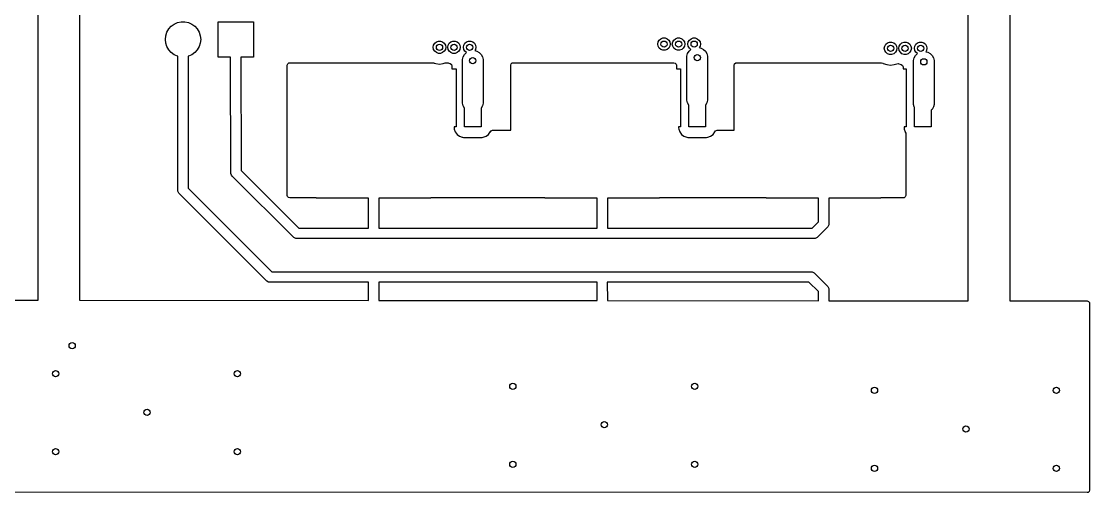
# Model space of a CAD drawing. Extents: x 40 to 339, y -158 to -43.
# Drawn here: x 288 to 339.3, y -157.7 to -135 of the extents above; entities that cross this region are included whole.
import ezdxf

# ---------------------------------------------------------------- set-up
doc = ezdxf.new("R2010")
doc.units = 0
doc.layers.add('BLACK', color=7, linetype='CONTINUOUS')

msp = doc.modelspace()

# ---------------------------------------------------------------- linework, layer by layer
at = {"layer": 'BLACK', "linetype": 'CONTINUOUS'}
for p, q in [((290.752517, -108.92179), (290.757174, -148.420182)), ((335.501202, -108.92179), (335.505471, -148.44764)), ((288.761977, -148.418958), (288.757332, -109.019807)), ((333.510276, -148.446415), (333.506017, -109.019807)), ((295.163571, -135.246384), (295.307332, -135.141935)), ((295.307332, -135.141935), (295.469668, -135.069659)), ((295.469668, -135.069659), (295.643483, -135.032713)), ((295.643483, -135.032713), (295.821181, -135.032713)), ((295.821181, -135.032713), (295.994996, -135.069659)), ((295.994996, -135.069659), (296.157332, -135.141935)), ((296.157332, -135.141935), (296.301093, -135.246384)), ((297.422332, -136.728057), (297.422332, -135.028057)), ((297.422332, -135.028057), (299.122332, -135.028057)), ((299.122332, -135.028057), (299.122332, -136.728057)), ((294.900907, -135.701332), (294.955818, -135.532331)), ((294.955818, -135.532331), (295.044668, -135.37844)), ((295.044668, -135.37844), (295.163571, -135.246384)), ((296.301093, -135.246384), (296.419996, -135.37844)), ((296.419996, -135.37844), (296.508846, -135.532331)), ((296.508846, -135.532331), (296.563757, -135.701332)), ((294.882332, -135.878057), (294.900907, -135.701332)), ((294.900907, -136.054782), (294.882332, -135.878057)), ((294.955818, -136.223783), (294.900907, -136.054782)), ((296.563757, -136.054782), (296.508846, -136.223783)), ((296.563757, -135.701332), (296.582332, -135.878057)), ((296.582332, -135.878057), (296.563757, -136.054782)), ((307.772332, -136.256807), (307.790424, -136.154201)), ((307.790424, -136.154201), (307.842519, -136.063971)), ((307.842519, -136.063971), (307.922332, -135.996999)), ((307.922332, -135.996999), (308.020238, -135.961365)), ((308.020238, -135.961365), (308.124426, -135.961365)), ((308.124426, -135.961365), (308.222332, -135.996999)), ((308.222332, -135.996999), (308.302145, -136.063971)), ((308.302145, -136.063971), (308.35424, -136.154201)), ((308.35424, -136.154201), (308.372332, -136.256807)), ((308.472332, -136.256807), (308.490424, -136.154201)), ((308.490424, -136.154201), (308.542519, -136.063971)), ((308.542519, -136.063971), (308.622332, -135.996999)), ((308.622332, -135.996999), (308.720238, -135.961365)), ((308.720238, -135.961365), (308.824426, -135.961365)), ((308.824426, -135.961365), (308.922332, -135.996999)), ((308.922332, -135.996999), (309.002145, -136.063971)), ((309.002145, -136.063971), (309.05424, -136.154201)), ((309.05424, -136.154201), (309.072332, -136.256807)), ((309.222332, -136.256807), (309.240424, -136.154201)), ((309.240424, -136.154201), (309.292519, -136.063971)), ((309.292519, -136.063971), (309.372332, -135.996999)), ((309.372332, -135.996999), (309.470238, -135.961365)), ((309.470238, -135.961365), (309.574426, -135.961365)), ((309.574426, -135.961365), (309.672332, -135.996999)), ((309.672332, -135.996999), (309.752145, -136.063971)), ((309.752145, -136.063971), (309.80424, -136.154201)), ((309.80424, -136.154201), (309.822332, -136.256807)), ((318.572332, -136.106807), (318.590424, -136.004201)), ((318.590424, -136.209413), (318.572332, -136.106807)), ((318.590424, -136.004201), (318.642519, -135.913971)), ((318.642519, -135.913971), (318.722332, -135.846999)), ((318.722332, -135.846999), (318.820238, -135.811365)), ((318.820238, -135.811365), (318.924426, -135.811365)), ((318.924426, -135.811365), (319.022332, -135.846999)), ((319.022332, -135.846999), (319.102145, -135.913971)), ((319.102145, -135.913971), (319.15424, -136.004201)), ((319.15424, -136.004201), (319.172332, -136.106807)), ((319.172332, -136.106807), (319.15424, -136.209413)), ((319.272332, -136.106807), (319.290424, -136.004201)), ((319.290424, -136.209413), (319.272332, -136.106807)), ((319.290424, -136.004201), (319.342519, -135.913971)), ((319.342519, -135.913971), (319.422332, -135.846999)), ((319.422332, -135.846999), (319.520238, -135.811365)), ((319.520238, -135.811365), (319.624426, -135.811365)), ((319.624426, -135.811365), (319.722332, -135.846999)), ((319.722332, -135.846999), (319.802145, -135.913971)), ((319.802145, -135.913971), (319.85424, -136.004201)), ((319.85424, -136.004201), (319.872332, -136.106807)), ((319.872332, -136.106807), (319.85424, -136.209413)), ((320.022332, -136.106807), (320.040424, -136.004201)), ((320.040424, -136.209413), (320.022332, -136.106807)), ((320.040424, -136.004201), (320.092519, -135.913971)), ((320.092519, -135.913971), (320.172332, -135.846999)), ((320.172332, -135.846999), (320.270238, -135.811365)), ((320.270238, -135.811365), (320.374426, -135.811365)), ((320.374426, -135.811365), (320.472332, -135.846999)), ((320.472332, -135.846999), (320.552145, -135.913971)), ((320.552145, -135.913971), (320.60424, -136.004201)), ((320.60424, -136.004201), (320.622332, -136.106807)), ((320.622332, -136.106807), (320.60424, -136.209413)), ((329.490424, -136.204201), (329.542519, -136.113971)), ((329.542519, -136.113971), (329.622332, -136.046999)), ((329.622332, -136.046999), (329.720238, -136.011365)), ((329.720238, -136.011365), (329.824426, -136.011365)), ((329.824426, -136.011365), (329.922332, -136.046999)), ((329.922332, -136.046999), (330.002145, -136.113971)), ((330.002145, -136.113971), (330.05424, -136.204201)), ((330.190424, -136.204201), (330.242519, -136.113971)), ((330.242519, -136.113971), (330.322332, -136.046999)), ((330.322332, -136.046999), (330.420238, -136.011365)), ((330.420238, -136.011365), (330.524426, -136.011365)), ((330.524426, -136.011365), (330.622332, -136.046999)), ((330.622332, -136.046999), (330.702145, -136.113971)), ((330.702145, -136.113971), (330.75424, -136.204201)), ((330.940424, -136.204201), (330.992519, -136.113971)), ((330.992519, -136.113971), (331.072332, -136.046999)), ((331.072332, -136.046999), (331.170238, -136.011365)), ((331.170238, -136.011365), (331.274426, -136.011365)), ((331.274426, -136.011365), (331.372332, -136.046999)), ((331.372332, -136.046999), (331.452145, -136.113971)), ((331.452145, -136.113971), (331.50424, -136.204201)), ((295.044668, -136.377674), (294.955818, -136.223783)), ((295.163571, -136.50973), (295.044668, -136.377674)), ((295.307332, -136.614179), (295.163571, -136.50973)), ((295.469668, -136.686455), (295.307332, -136.614179)), ((295.482865, -136.68926), (295.469668, -136.686455)), ((295.487136, -143.181105), (295.482865, -136.68926)), ((295.994996, -136.686455), (295.978094, -136.690047)), ((295.978094, -136.690047), (295.982268, -143.035329)), ((296.157332, -136.614179), (295.994996, -136.686455)), ((296.301093, -136.50973), (296.157332, -136.614179)), ((296.419996, -136.377674), (296.301093, -136.50973)), ((296.508846, -136.223783), (296.419996, -136.377674)), ((307.790424, -136.359413), (307.772332, -136.256807)), ((307.842519, -136.449643), (307.790424, -136.359413)), ((307.922332, -136.516615), (307.842519, -136.449643)), ((308.020238, -136.552249), (307.922332, -136.516615)), ((308.124426, -136.552249), (308.020238, -136.552249)), ((308.222332, -136.516615), (308.124426, -136.552249)), ((308.302145, -136.449643), (308.222332, -136.516615)), ((308.35424, -136.359413), (308.302145, -136.449643)), ((308.372332, -136.256807), (308.35424, -136.359413)), ((308.490424, -136.359413), (308.472332, -136.256807)), ((308.542519, -136.449643), (308.490424, -136.359413)), ((308.622332, -136.516615), (308.542519, -136.449643)), ((308.720238, -136.552249), (308.622332, -136.516615)), ((308.824426, -136.552249), (308.720238, -136.552249)), ((308.922332, -136.516615), (308.824426, -136.552249)), ((309.002145, -136.449643), (308.922332, -136.516615)), ((309.05424, -136.359413), (309.002145, -136.449643)), ((309.072332, -136.256807), (309.05424, -136.359413)), ((309.210392, -136.715465), (309.275655, -136.602426)), ((309.240424, -136.359413), (309.222332, -136.256807)), ((309.292519, -136.449643), (309.240424, -136.359413)), ((309.275655, -136.602426), (309.366423, -136.511657)), ((309.366423, -136.511657), (309.292519, -136.449643)), ((309.80424, -136.359413), (309.769474, -136.419627)), ((309.769474, -136.419627), (309.863674, -136.444867)), ((309.822332, -136.256807), (309.80424, -136.359413)), ((309.863674, -136.444867), (309.976713, -136.51013)), ((309.976713, -136.51013), (310.069009, -136.602426)), ((310.069009, -136.602426), (310.134272, -136.715465)), ((318.642519, -136.299643), (318.590424, -136.209413)), ((318.722332, -136.366615), (318.642519, -136.299643)), ((318.820238, -136.402249), (318.722332, -136.366615)), ((318.924426, -136.402249), (318.820238, -136.402249)), ((319.022332, -136.366615), (318.924426, -136.402249)), ((319.102145, -136.299643), (319.022332, -136.366615)), ((319.15424, -136.209413), (319.102145, -136.299643)), ((319.342519, -136.299643), (319.290424, -136.209413)), ((319.422332, -136.366615), (319.342519, -136.299643)), ((319.520238, -136.402249), (319.422332, -136.366615)), ((319.624426, -136.402249), (319.520238, -136.402249)), ((319.722332, -136.366615), (319.624426, -136.402249)), ((319.802145, -136.299643), (319.722332, -136.366615)), ((319.85424, -136.209413), (319.802145, -136.299643)), ((319.972332, -136.756807), (319.97661, -136.691544)), ((319.97661, -136.691544), (320.010392, -136.565465)), ((320.010392, -136.565465), (320.075655, -136.452426)), ((320.092519, -136.299643), (320.040424, -136.209413)), ((320.075655, -136.452426), (320.166423, -136.361657)), ((320.166423, -136.361657), (320.092519, -136.299643)), ((320.60424, -136.209413), (320.569474, -136.269627)), ((320.569474, -136.269627), (320.663674, -136.294867)), ((320.663674, -136.294867), (320.776713, -136.36013)), ((320.776713, -136.36013), (320.869009, -136.452426)), ((320.869009, -136.452426), (320.934272, -136.565465)), ((320.934272, -136.565465), (320.968054, -136.691544)), ((320.968054, -136.691544), (320.972332, -138.736807)), ((329.472332, -136.306807), (329.490424, -136.204201)), ((329.490424, -136.409413), (329.472332, -136.306807)), ((329.542519, -136.499643), (329.490424, -136.409413)), ((329.622332, -136.566615), (329.542519, -136.499643)), ((329.720238, -136.602249), (329.622332, -136.566615)), ((329.824426, -136.602249), (329.720238, -136.602249)), ((329.922332, -136.566615), (329.824426, -136.602249)), ((330.002145, -136.499643), (329.922332, -136.566615)), ((330.05424, -136.409413), (330.002145, -136.499643)), ((330.05424, -136.204201), (330.072332, -136.306807)), ((330.072332, -136.306807), (330.05424, -136.409413)), ((330.172332, -136.306807), (330.190424, -136.204201)), ((330.190424, -136.409413), (330.172332, -136.306807)), ((330.242519, -136.499643), (330.190424, -136.409413)), ((330.322332, -136.566615), (330.242519, -136.499643)), ((330.420238, -136.602249), (330.322332, -136.566615)), ((330.524426, -136.602249), (330.420238, -136.602249)), ((330.622332, -136.566615), (330.524426, -136.602249)), ((330.702145, -136.499643), (330.622332, -136.566615)), ((330.75424, -136.409413), (330.702145, -136.499643)), ((330.75424, -136.204201), (330.772332, -136.306807)), ((330.772332, -136.306807), (330.75424, -136.409413)), ((330.910392, -136.765465), (330.975655, -136.652426)), ((330.922332, -136.306807), (330.940424, -136.204201)), ((330.940424, -136.409413), (330.922332, -136.306807)), ((330.992519, -136.499643), (330.940424, -136.409413)), ((330.975655, -136.652426), (331.066423, -136.561657)), ((331.066423, -136.561657), (330.992519, -136.499643)), ((331.50424, -136.409413), (331.469474, -136.469627)), ((331.469474, -136.469627), (331.563674, -136.494867)), ((331.50424, -136.204201), (331.522332, -136.306807)), ((331.522332, -136.306807), (331.50424, -136.409413)), ((331.563674, -136.494867), (331.676713, -136.56013)), ((331.676713, -136.56013), (331.769009, -136.652426)), ((331.769009, -136.652426), (331.834272, -136.765465)), ((298.022966, -136.728057), (297.422332, -136.728057)), ((298.027136, -142.321105), (298.022966, -136.728057)), ((299.122332, -136.728057), (298.518198, -136.728057)), ((298.518198, -136.728057), (298.522259, -142.175246)), ((300.75, -137.124), (300.769685, -137.056961)), ((300.75, -143.376), (300.75, -137.124)), ((300.769685, -137.056961), (300.822489, -137.011206)), ((300.822489, -137.011206), (300.874, -137)), ((300.874, -137), (307.751478, -137)), ((307.751478, -137), (307.792432, -137.006958)), ((307.792432, -137.006958), (307.815542, -137.015044)), ((307.815542, -137.015044), (307.893077, -137.042175)), ((307.893077, -137.042175), (307.893083, -137.042175)), ((307.893083, -137.042175), (307.893085, -137.042176)), ((307.893085, -137.042176), (308.072328, -137.062372)), ((308.072328, -137.062372), (308.072332, -137.062372)), ((308.072332, -137.062372), (308.072336, -137.062372)), ((308.072336, -137.062372), (308.251578, -137.042176)), ((308.251577, -137.042176), (308.251587, -137.042175)), ((308.251578, -137.042176), (308.251577, -137.042176)), ((308.251587, -137.042175), (308.340091, -137.011206)), ((308.340091, -137.011206), (308.352232, -137.006958)), ((308.352232, -137.006958), (308.393186, -137)), ((308.393186, -137), (308.451478, -137)), ((308.451478, -137), (308.492432, -137.006958)), ((308.492432, -137.006958), (308.52024, -137.016688)), ((308.52024, -137.016688), (308.588787, -137.040674)), ((308.588787, -137.040674), (308.645562, -137.081394)), ((308.645562, -137.081394), (308.67131, -137.146347)), ((308.67131, -137.146347), (308.671832, -137.157715)), ((308.671832, -137.157715), (308.671832, -137.288057)), ((309.172332, -136.906807), (309.17661, -136.841544)), ((309.17661, -138.95207), (309.172332, -136.906807)), ((309.17661, -136.841544), (309.210392, -136.715465)), ((310.134272, -136.715465), (310.168054, -136.841544)), ((310.168054, -136.841544), (310.172332, -138.886807)), ((311.5, -137.124), (311.519685, -137.056961)), ((311.5, -140.25), (311.5, -137.124)), ((311.519685, -137.056961), (311.572489, -137.011206)), ((311.572489, -137.011206), (311.624, -137)), ((311.624, -137), (319.347832, -137)), ((319.347832, -137), (319.414871, -137.019685)), ((319.414871, -137.019685), (319.460626, -137.072489)), ((319.460626, -137.072489), (319.471832, -137.124)), ((319.471832, -137.124), (319.471832, -137.288057)), ((319.97661, -138.80207), (319.972332, -136.756807)), ((322.25, -137.124), (322.269685, -137.056961)), ((322.25, -140.25), (322.25, -137.124)), ((322.269685, -137.056961), (322.322489, -137.011206)), ((322.322489, -137.011206), (322.374, -137)), ((322.374, -137), (329.33521, -137)), ((329.33521, -137), (329.401183, -137.019007)), ((329.401183, -137.019007), (329.422807, -137.032595)), ((329.422807, -137.032595), (329.593077, -137.092175)), ((329.593077, -137.092175), (329.593082, -137.092176)), ((329.593082, -137.092176), (329.772328, -137.112372)), ((329.772328, -137.112372), (329.772332, -137.112372)), ((329.772332, -137.112372), (329.772336, -137.112372)), ((329.772336, -137.112372), (329.951581, -137.092176)), ((329.951581, -137.092176), (329.951583, -137.092175)), ((329.951583, -137.092175), (329.951587, -137.092175)), ((329.951587, -137.092175), (329.95159, -137.092173)), ((329.95159, -137.092173), (329.951594, -137.092173)), ((329.951594, -137.092173), (330.081377, -137.04676)), ((330.081377, -137.04676), (330.151156, -137.043198)), ((330.151156, -137.043198), (330.163283, -137.046758)), ((330.163283, -137.046758), (330.288787, -137.090674)), ((330.288787, -137.090674), (330.345562, -137.131395)), ((330.345562, -137.131395), (330.37131, -137.196348)), ((330.37131, -137.196348), (330.371832, -137.207715)), ((330.371832, -137.207715), (330.371832, -137.288057)), ((330.872332, -136.956807), (330.87661, -136.891544)), ((330.87661, -139.00207), (330.872332, -136.956807)), ((330.87661, -136.891544), (330.910392, -136.765465)), ((331.834272, -136.765465), (331.868054, -136.891544)), ((331.868054, -136.891544), (331.872332, -138.936807)), ((308.671832, -137.288057), (308.872332, -137.288057)), ((308.872332, -137.288057), (308.872332, -138.088057)), ((319.471832, -137.288057), (319.672332, -137.288057)), ((319.672332, -137.288057), (319.672332, -138.088057)), ((330.371832, -137.288057), (330.522332, -137.288057)), ((330.522332, -137.288057), (330.522332, -138.088057)), ((308.872332, -138.088057), (308.872332, -140.088057)), ((319.672332, -138.088057), (319.672332, -140.088057)), ((330.522332, -138.088057), (330.522332, -140.088057)), ((320.972332, -138.736807), (320.968054, -138.80207)), ((309.210392, -139.078149), (309.17661, -138.95207)), ((309.272332, -139.185432), (309.210392, -139.078149)), ((309.272332, -140.088057), (309.272332, -139.185432)), ((310.134272, -139.078149), (310.072332, -139.185432)), ((310.072332, -139.185432), (310.072332, -140.088057)), ((310.168054, -138.95207), (310.134272, -139.078149)), ((310.172332, -138.886807), (310.168054, -138.95207)), ((320.010392, -138.928149), (319.97661, -138.80207)), ((320.072332, -139.035432), (320.010392, -138.928149)), ((320.072332, -140.088057), (320.072332, -139.035432)), ((320.934272, -138.928149), (320.872332, -139.035432)), ((320.872332, -139.035432), (320.872332, -140.088057)), ((320.968054, -138.80207), (320.934272, -138.928149)), ((330.910392, -139.128149), (330.87661, -139.00207)), ((330.922332, -139.148829), (330.910392, -139.128149)), ((330.922332, -140.088057), (330.922332, -139.148829)), ((331.769009, -139.241188), (331.722332, -139.287865)), ((331.834272, -139.128149), (331.769009, -139.241188)), ((331.868054, -139.00207), (331.834272, -139.128149)), ((331.872332, -138.936807), (331.868054, -139.00207)), ((331.722332, -139.287865), (331.722332, -140.088057)), ((308.872332, -140.088057), (308.771832, -140.088057)), ((308.771832, -140.088057), (308.771832, -140.135927)), ((308.771832, -140.135927), (308.771833, -140.135933)), ((308.771833, -140.135933), (308.77824, -140.19554)), ((308.77824, -140.19554), (308.828534, -140.330385)), ((310.072332, -140.088057), (309.272332, -140.088057)), ((310.521569, -140.323259), (310.55789, -140.274736)), ((310.55789, -140.274736), (310.623353, -140.250316)), ((310.623353, -140.250316), (310.632205, -140.25)), ((310.632205, -140.25), (311.5, -140.25)), ((319.672332, -140.088057), (319.571832, -140.088057)), ((319.571832, -140.088057), (319.571832, -140.135927)), ((319.571832, -140.135927), (319.571833, -140.135933)), ((319.571833, -140.135933), (319.57824, -140.19554)), ((319.57824, -140.19554), (319.628534, -140.330385)), ((320.872332, -140.088057), (320.072332, -140.088057)), ((321.321569, -140.323259), (321.35789, -140.274736)), ((321.35789, -140.274736), (321.423353, -140.250316)), ((321.423353, -140.250316), (321.432205, -140.25)), ((321.432205, -140.25), (322.25, -140.25)), ((330.522332, -140.088057), (330.421832, -140.088057)), ((330.421832, -140.088057), (330.421832, -140.135927)), ((330.421832, -140.135927), (330.421833, -140.135933)), ((330.421833, -140.135933), (330.42824, -140.19554)), ((330.42824, -140.19554), (330.478534, -140.330385)), ((331.722332, -140.088057), (330.922332, -140.088057)), ((308.828534, -140.330385), (308.828538, -140.330392)), ((308.828538, -140.330392), (308.914784, -140.445601)), ((308.914784, -140.445601), (308.914787, -140.445604)), ((308.914787, -140.445604), (309.029996, -140.53185)), ((309.029996, -140.53185), (309.030003, -140.531854)), ((309.030003, -140.531854), (309.164849, -140.582148)), ((309.164849, -140.582148), (309.164848, -140.582148)), ((309.164848, -140.582148), (309.171776, -140.582892)), ((309.171776, -140.582892), (309.224459, -140.588557)), ((309.224459, -140.588557), (310.120204, -140.588556)), ((310.120204, -140.588556), (310.179815, -140.582148)), ((310.179815, -140.582148), (310.314663, -140.531853)), ((310.314663, -140.531853), (310.429878, -140.445603)), ((310.429878, -140.445603), (310.516128, -140.330388)), ((310.516128, -140.330385), (310.520376, -140.322608)), ((310.516128, -140.330388), (310.516128, -140.330385)), ((310.520376, -140.322608), (310.521569, -140.323259)), ((319.628534, -140.330385), (319.628538, -140.330392)), ((319.628538, -140.330392), (319.714784, -140.445601)), ((319.714784, -140.445601), (319.714787, -140.445604)), ((319.714787, -140.445604), (319.829996, -140.53185)), ((319.829996, -140.53185), (319.830003, -140.531854)), ((319.830003, -140.531854), (319.964849, -140.582148)), ((319.964849, -140.582148), (319.964848, -140.582148)), ((319.964848, -140.582148), (319.971776, -140.582892)), ((319.971776, -140.582892), (320.024459, -140.588557)), ((320.024459, -140.588557), (320.920204, -140.588556)), ((320.920204, -140.588556), (320.979815, -140.582148)), ((320.979815, -140.582148), (321.114663, -140.531853)), ((321.114663, -140.531853), (321.229878, -140.445603)), ((321.229878, -140.445603), (321.316128, -140.330388)), ((321.316128, -140.330385), (321.320376, -140.322608)), ((321.316128, -140.330388), (321.316128, -140.330385)), ((321.320376, -140.322608), (321.321569, -140.323259)), ((330.478534, -140.330385), (330.482786, -140.338171)), ((330.482786, -140.338171), (330.4803, -140.339528)), ((330.4803, -140.339528), (330.499682, -140.39146)), ((330.499682, -140.39146), (330.5, -140.400331)), ((330.5, -140.400331), (330.5, -143.376)), ((298.064465, -142.411225), (298.027136, -142.321105)), ((298.522259, -142.175246), (301.308014, -144.954617)), ((298.064469, -142.411229), (298.064465, -142.411225)), ((298.095555, -142.449109), (298.064469, -142.411229)), ((301.061108, -145.407868), (298.095555, -142.449109)), ((295.524465, -143.271225), (295.487136, -143.181105)), ((295.524469, -143.271229), (295.524465, -143.271225)), ((295.555555, -143.309109), (295.524469, -143.271229)), ((299.761108, -147.507868), (295.555555, -143.309109)), ((295.982268, -143.035329), (300.008068, -147.054626)), ((300.761206, -143.427511), (300.75, -143.376)), ((330.5, -143.376), (330.480315, -143.443039)), ((300.806961, -143.480315), (300.761206, -143.427511)), ((300.874, -143.5), (300.806961, -143.480315)), ((302.1441, -143.5), (300.874, -143.5)), ((302.1441, -143.5089), (302.1441, -143.5)), ((304.652376, -143.5089), (302.1441, -143.5089)), ((304.654804, -144.948773), (304.652376, -143.5089)), ((307.6559, -143.5089), (305.147655, -143.5089)), ((305.147655, -143.5089), (305.15, -144.9)), ((307.6559, -143.5), (307.6559, -143.5089)), ((313.1441, -143.5), (307.6559, -143.5)), ((313.1441, -143.5089), (313.1441, -143.5)), ((315.652185, -143.5089), (313.1441, -143.5089)), ((315.654418, -144.950278), (315.652185, -143.5089)), ((318.6559, -143.5089), (316.147456, -143.5089)), ((316.147456, -143.5089), (316.14969, -144.950064)), ((318.6559, -143.5), (318.6559, -143.5089)), ((323.7941, -143.5), (318.6559, -143.5)), ((323.7941, -143.5089), (323.7941, -143.5)), ((326.302508, -143.5089), (323.7941, -143.5089)), ((326.304526, -144.642889), (326.302508, -143.5089)), ((329.3059, -143.5089), (326.797791, -143.5089)), ((326.797791, -143.5089), (326.8, -144.75)), ((330.376, -143.5), (329.3059, -143.5)), ((329.3059, -143.5), (329.3059, -143.5089)), ((330.427511, -143.488794), (330.376, -143.5)), ((330.480315, -143.443039), (330.427511, -143.488794)), ((305.15, -144.9), (305.145196, -144.948773)), ((326.001646, -144.950047), (326.304526, -144.642889)), ((326.757796, -144.888963), (326.276777, -145.376777)), ((326.757867, -144.888893), (326.757796, -144.888963)), ((326.795196, -144.798773), (326.757867, -144.888893)), ((326.8, -144.75), (326.795196, -144.798773)), ((301.098182, -145.423224), (301.061108, -145.407868)), ((301.151227, -145.445196), (301.098182, -145.423224)), ((301.2, -145.45), (301.151227, -145.445196)), ((305.152388, -145.44531), (301.2, -145.45)), ((301.308014, -144.954617), (304.655579, -144.950645)), ((304.655579, -144.950645), (304.654804, -144.948773)), ((305.145196, -144.948773), (305.14466, -144.950065)), ((305.14466, -144.950065), (305.2, -144.95)), ((305.2, -145.45), (305.152388, -145.44531)), ((305.2, -144.95), (305.248348, -144.954762)), ((316.251651, -145.445237), (305.2, -145.45)), ((305.248348, -144.954762), (315.654418, -144.950278)), ((316.14969, -144.950064), (316.3, -144.95)), ((316.3, -145.45), (316.251651, -145.445237)), ((316.3, -144.95), (316.348292, -144.954756)), ((326.148773, -145.445196), (316.3, -145.45)), ((316.348292, -144.954756), (326.001646, -144.950047)), ((326.238893, -145.407867), (326.148773, -145.445196)), ((326.238897, -145.407862), (326.238893, -145.407867)), ((326.276777, -145.376777), (326.238897, -145.407862)), ((300.008068, -147.054626), (304.1, -147.05)), ((304.1, -147.05), (304.143159, -147.054251)), ((304.143159, -147.054251), (304.85, -147.05)), ((304.85, -147.05), (304.895146, -147.054446)), ((304.895146, -147.054446), (315.4, -147.05)), ((315.4, -147.05), (315.440811, -147.054019)), ((315.440811, -147.054019), (315.9, -147.05)), ((315.9, -147.05), (315.946035, -147.054534)), ((315.946035, -147.054534), (325.95, -147.05)), ((325.95, -147.05), (325.998773, -147.054804)), ((325.998773, -147.054804), (326.088893, -147.092133)), ((326.088893, -147.092133), (326.088985, -147.092225)), ((326.088985, -147.092225), (326.726777, -147.723223)), ((299.851228, -147.545197), (299.761108, -147.507868)), ((299.851237, -147.545197), (299.851228, -147.545197)), ((299.9, -147.55), (299.851237, -147.545197)), ((304.052334, -147.545305), (299.9, -147.55)), ((304.1, -147.55), (304.052334, -147.545305)), ((304.650342, -147.549767), (304.1, -147.55)), ((304.651851, -148.428708), (304.650342, -147.549767)), ((315.351644, -147.545237), (305.145622, -147.549557)), ((305.145622, -147.549557), (305.147131, -148.429012)), ((315.4, -147.55), (315.351644, -147.545237)), ((315.650421, -147.549886), (315.4, -147.55)), ((315.651914, -148.435457), (315.650421, -147.549886)), ((325.84245, -147.545266), (316.145699, -147.549662)), ((316.145699, -147.549662), (316.147193, -148.435761)), ((326.300209, -147.998149), (325.84245, -147.545266)), ((326.301157, -148.441992), (326.300209, -147.998149)), ((326.726777, -147.723223), (326.757862, -147.761102)), ((326.757862, -147.761102), (326.757867, -147.761107)), ((326.757867, -147.761107), (326.795196, -147.851227)), ((326.795196, -147.851227), (326.796458, -148.442296)), ((282.603956, -148.415179), (288.761977, -148.418958)), ((290.757174, -148.420182), (304.651851, -148.428708)), ((305.147131, -148.429012), (315.651914, -148.435457)), ((316.147193, -148.435761), (326.301157, -148.441992)), ((326.796458, -148.442296), (333.510276, -148.446415)), ((335.505471, -148.44764), (339.226079, -148.449923)), ((339.226079, -148.449923), (339.293103, -148.469649)), ((339.293103, -148.469649), (339.338826, -148.522481)), ((339.338826, -148.522481), (339.35, -148.573923)), ((339.35, -148.573923), (339.35, -157.53871)), ((339.225954, -157.66271), (210.83842, -157.615151)), ((339.277511, -157.651504), (339.225954, -157.66271)), ((339.330315, -157.605749), (339.277511, -157.651504)), ((339.35, -157.53871), (339.330315, -157.605749))]:
    msp.add_line(p, q, dxfattribs=at)
at = {"layer": 'BLACK'}
for centre in [(308.072332, -136.256807), (308.772332, -136.256807), (309.522332, -136.256807), (318.872332, -136.106807), (319.572332, -136.106807), (320.322332, -136.106807), (329.772332, -136.306807), (330.472332, -136.306807), (331.222332, -136.306807), (320.472332, -136.756807), (309.672332, -136.906807), (331.372332, -136.956807), (290.4, -150.6), (289.6, -151.95), (298.35, -151.95), (311.6, -152.55), (320.35, -152.55), (329, -152.75), (337.75, -152.75), (294, -153.8), (316, -154.4), (333.4, -154.6), (289.6, -155.7), (298.35, -155.7), (311.6, -156.3), (320.35, -156.3), (329, -156.5), (337.75, -156.5)]:
    msp.add_circle(centre, 0.15, dxfattribs=at)

doc.saveas('drawing.dxf')
